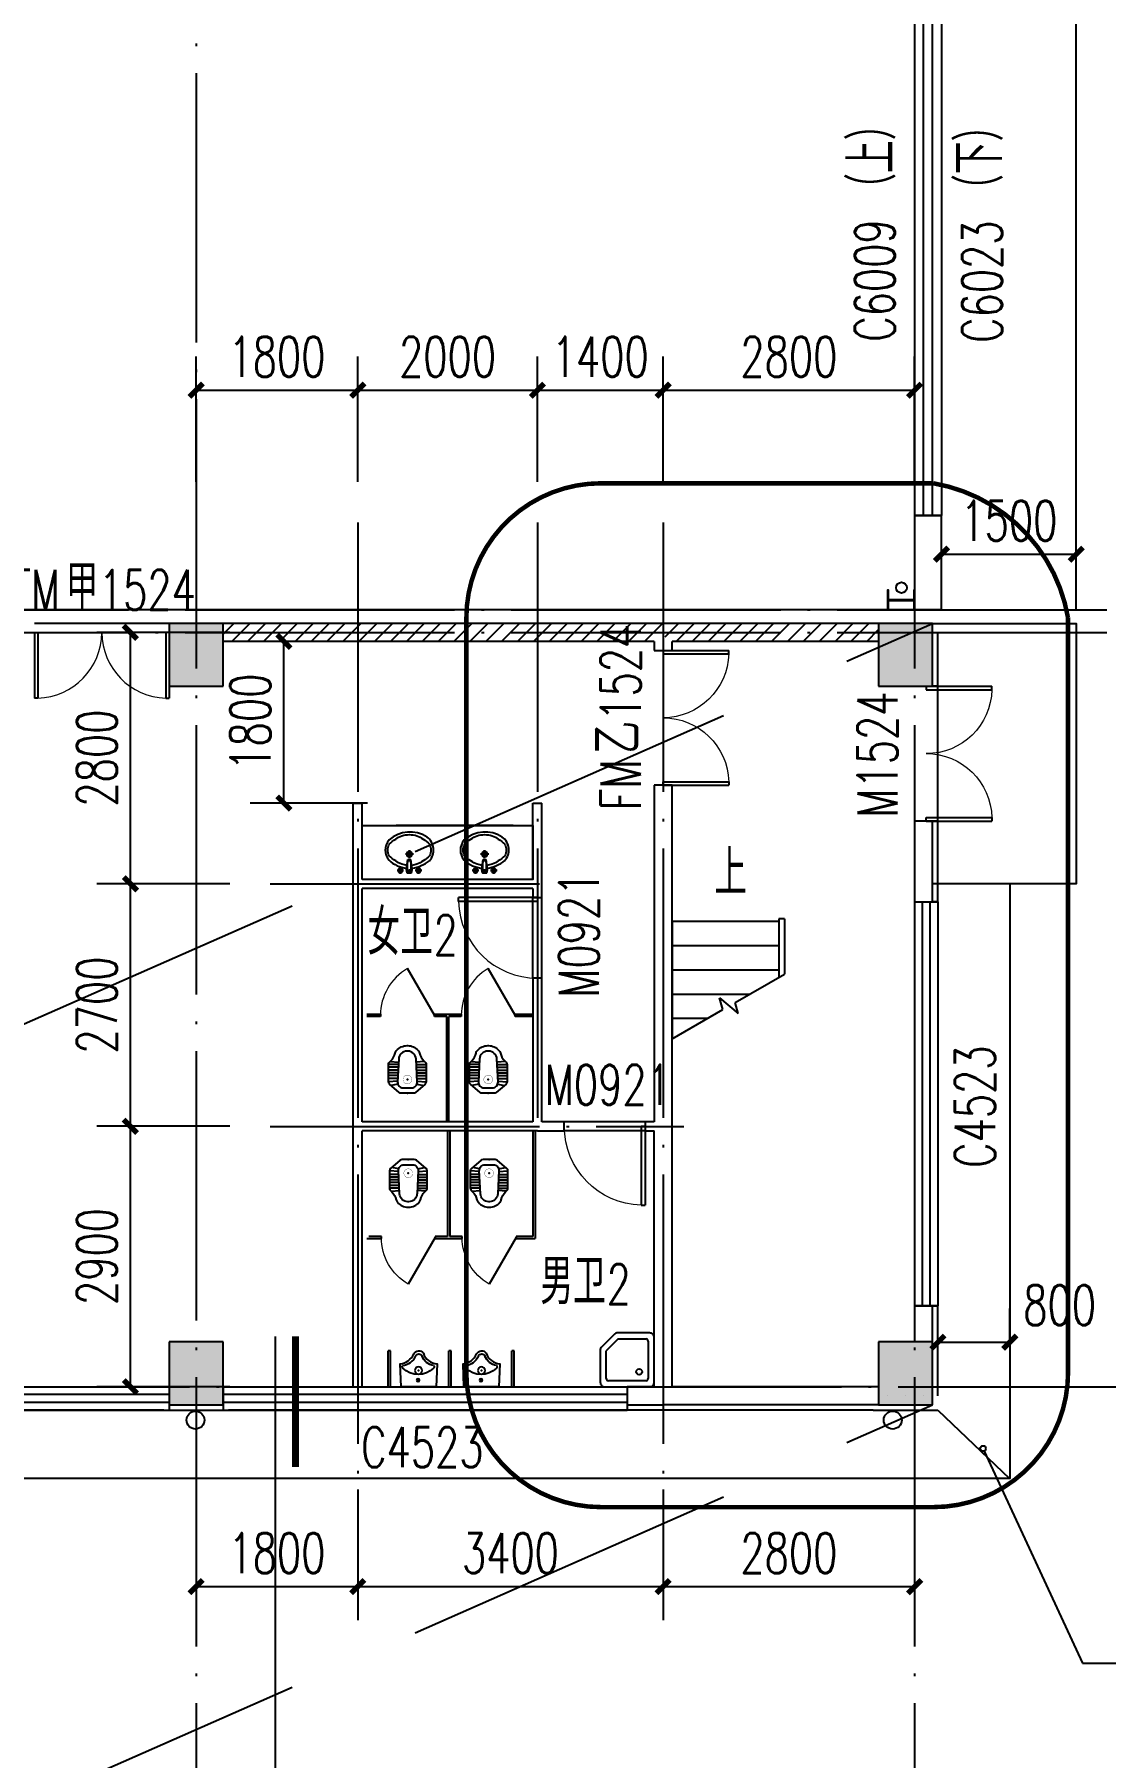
# Model space of a CAD drawing. Extents: x 409931 to 937299, y -508824 to 132289.
# Drawn here: x 531812 to 543738, y -167405 to -148220 of the extents above; entities that cross this region are included whole.
import ezdxf

# ---------------------------------------------------------------- set-up
doc = ezdxf.new("R2010")
doc.units = 0
doc.header["$LTSCALE"] = 1500
doc.header["$MEASUREMENT"] = 0
doc.linetypes.add('DASH', pattern=[0.35, 0.25, -0.1])
doc.linetypes.add('DOTE', pattern=[2.42, 2, -0.2, 0.02, -0.2])
doc.layers.get('Defpoints').update_dxf_attribs({"color": 252})
for name, color, linetype in [('07m', 36, 'Continuous'), ('A-Fur1(建筑厨卫洁具)', 136, 'Continuous'), ('A-Other(建筑其它)', 33, 'Continuous'), ('A-Stair(建筑楼梯、踏步、电梯)', 25, 'Continuous'), ('A-Wall(建筑墙)', 7, 'Continuous'), ('COLUMN', 2, 'Continuous'), ('DIM_IDEN', 3, 'Continuous'), ('DIM_SYMB', 3, 'Continuous'), ('DOOR_FIRE', 4, 'Continuous'), ('DOOR_FIRE_TEXT', 7, 'Continuous'), ('DOTE', 1, 'Continuous'), ('PUB_DIM', 3, 'Continuous'), ('PUB_HATCH', 8, 'Continuous'), ('PUB_STRM', 4, 'Continuous'), ('PUB_TEXT', 7, 'Continuous'), ('STAIR', 2, 'Continuous'), ('SURFACE', 6, 'Continuous'), ('WALL', 7, 'Continuous'), ('WINDOW', 4, 'Continuous'), ('WINDOW_TEXT', 7, 'Continuous'), ('洁具', 253, 'Continuous')]:
    doc.layers.add(name, color=color, linetype=linetype)
doc.styles.add('_TCH_DIM', font='SIMPLEX', dxfattribs={"bigfont": 'GBCBIG'})
doc.styles.add('_TCH_DIM_T3', font='SIMPLEX', dxfattribs={"width": 0.705882, "bigfont": 'GBCBIG'})
doc.styles.add('_TCH_WINDOW', font='SIMPLEX', dxfattribs={"bigfont": 'GBCBIG'})
doc.dimstyles.new('_TCH_ARCH&&150', dxfattribs={"dimtxt": 446.25, "dimasz": 150, "dimexe": 375, "dimexo": 450, "dimgap": 150, "dimtad": 1, "dimdec": 0, "dimzin": 0, "dimdsep": 46, "dimtxsty": '_TCH_DIM_T3', "dimblk": 'ARCHTICK', "dimcen": 0.09, "dimclrt": 7, "dimazin": 2, "dimtfac": 1, "dimtdec": 0, "dimtix": 1, "dimtmove": 2, "dimatfit": 3, "dimfxl": 0, "dimtolj": 1, "dimtzin": 0, "dimarcsym": 0})
pattern_1 = [(45, (0, 89.76), (-88.388383, 88.388383), [])]

# ---------------------------------------------------------------- blocks, each defined once
blk = doc.blocks.new('$plan$00003671')
at = {"layer": 'A-Fur1(建筑厨卫洁具)'}
for p, q in [((-101, 10), (-101, -63)), ((-25, 0), (-32, -39)), ((-25, 0), (25, 0)), ((-25, 0), (-17, -148)), ((25, 0), (17, -148)), ((25, 0), (32, -39)), ((101, 10), (101, -63)), ((-64, -27), (-138, -27)), ((-32, -39), (-17, -148)), ((-24, -20), (24, -20)), ((-17, -138), (17, -138)), ((-17, -148), (17, -148)), ((0, -164), (0, -254)), ((32, -39), (17, -148)), ((138, -27), (64, -27)), ((45, -209), (-45, -209))]:
    blk.add_line(p, q, dxfattribs=at)
blk.add_lwpolyline([(25, 0), (32, -39), (30, -54, -0.144626), (222, -135, -0.454002), (196, -399, -0.337627), (-227, -368, -0.376635), (-227, -140, -0.17218), (-30, -54), (-32, -39), (-25, 0)], format="xyb", close=True, dxfattribs=at)
for centre, radius in [((-101, -27), 25.2), ((-101, -27), 15.1), ((0, -209), 30.2), ((0, -209), 20.2), ((101, -27), 25.2), ((101, -27), 15.1)]:
    blk.add_circle(centre, radius, dxfattribs=at)
for centre, radius, start, end in [((-102, -254), 138, 152.5904, 207.4096), ((-19, -374), 275, 118.8696, 138.2267), ((-16, -304), 218, 108.3074, 128.6169), ((0, -351), 268, 95.4714, 108.3074), ((-1, -27), 7.25, 80.5252, 279.4748), ((1, -27), 7.25, 260.5252, 99.4748), ((0, -351), 268, 71.6926, 84.5286), ((16, -304), 218, 51.3831, 71.6926), ((19, -374), 275, 41.7733, 61.1304), ((102, -254), 138, 332.5904, 27.4096), ((-19, -135), 275, 221.7733, 241.1304), ((-16, -205), 218, 231.3831, 251.6926), ((16, -205), 218, 288.3074, 308.6169), ((19, -135), 275, 298.8696, 318.2267), ((0, -158), 268, 251.6926, 288.3074)]:
    blk.add_arc(centre, radius, start, end, dxfattribs=at)
blk = doc.blocks.new('$TCHSYS$APDOOR2D')
blk.add_line((0.5, 0), (0, 0.866))
at = {"lineweight": 13}
blk.add_arc((0.5, 0), 1, 120, 180, dxfattribs=at)
blk = doc.blocks.new('$lvtry$00000203')
at = {"color": 0}
for p, q in [((-109, -134), (-210, -128)), ((-107, -166), (-210, -166)), ((-106, -103), (-182, -88)), ((-109, -124), (-97, -382)), ((48, -60), (-48, -60)), ((97, -382), (109, -124)), ((106, -103), (182, -88)), ((107, -166), (210, -166)), ((109, -134), (210, -128)), ((-106, -197), (-210, -197)), ((-104, -227), (-210, -227)), ((-103, -258), (-210, -258)), ((-101, -289), (-210, -289)), ((-100, -320), (-210, -320)), ((-191, -354), (-99, -345)), ((191, -354), (99, -345)), ((100, -320), (210, -320)), ((101, -289), (210, -289)), ((103, -258), (210, -258)), ((104, -227), (210, -227)), ((106, -197), (210, -197)), ((-4, -470), (4, -470))]:
    blk.add_line(p, q, dxfattribs=at)
blk.add_lwpolyline([(184, -360, 0.139709), (135, -448, -0.12003), (120, -477, -0.218108), (4, -530), (-4, -530, -0.218108), (-120, -477, -0.12003), (-135, -448, 0.139709), (-184, -360, 0.046574), (-191, -354, -0.248797), (-210, -318), (-210, -128, -0.218491), (-198, -101), (-90, -9, -0.179479), (-67, 0), (67, 0, -0.179479), (90, -9), (198, -101, -0.218491), (210, -128), (210, -318, -0.248797), (191, -354, 0.046574)], format="xyb", close=True, dxfattribs=at)
at = {"color": 0, "const_width": 3}
blk.add_lwpolyline([(49, -153, 1), (-49, -153, 1)], format="xyb", close=True, dxfattribs=at)
at = {"color": 0}
for centre, radius, start, end in [((-48, -121), 61, 90, 182.693), ((48, -121), 61, 357.307, 90), ((-4, -377), 92.8, 182.693, 270), ((4, -377), 92.8, 270, 357.307)]:
    blk.add_arc(centre, radius, start, end, dxfattribs=at)
for p in [(0, 0), (0, -153)]:
    blk.add_point(p, dxfattribs=at)
blk = doc.blocks.new('$lvtry$00000225')
at = {"color": 0}
blk.add_line((-181, -234), (-181, -234), dxfattribs=at)
blk.add_lwpolyline([(53, -374, -0.307493), (205, -257), (195, 0), (-195, 0), (-205, -256, -0.265776), (-54, -366, 0.591279)], format="xyb", close=True, dxfattribs=at)
for centre, radius in [((-1, -182), 40.3), ((-6, -75), 15.8)]:
    blk.add_circle(centre, radius, dxfattribs=at)
for centre, radius, start, end in [((-5, -382), 245, 45.4143, 134.5857), ((-161, -223), 22.7, 134.5857, 206.4573), ((-200, -412), 179, 22.2984, 83.8043), ((1, -326), 39.6, 206.4354, 337.7034), ((199, -407), 174, 100.5676, 157.7034), ((153, -222), 20.3, 314.5857, 45.4143)]:
    blk.add_arc(centre, radius, start, end, dxfattribs=at)
for p in [(-6, -75), (-1, -182)]:
    blk.add_point(p, dxfattribs=at)
blk = doc.blocks.new('A$C2EA612DB')
blk.add_lwpolyline([(0, 15), (0, 235), (-10, 235), (-10, 129), (-290, 129), (-290, 235), (-300, 235), (-300, 15), (-290, 15), (-290, 121), (-10, 121), (-10, 15)], close=True)
blk = doc.blocks.new('雨水管')
at = {"layer": 'PUB_STRM'}
for centre, radius in [((-346, 9098), 60), ((-8207, -170), 100), ((-443, -170), 100)]:
    blk.add_circle(centre, radius, dxfattribs=at)
blk = doc.blocks.new('_ArchTick')
at = {"color": 0, "linetype": 'ByBlock', "const_width": 0.4}
blk.add_lwpolyline([(-0.5, -0.5), (0.5, 0.5)], dxfattribs=at)
blk = doc.blocks.new('*D61')
at = {"layer": 'Defpoints', "color": 0}
for p in [(543412, -154007), (541912, -154627), (543412, -154627)]:
    blk.add_point(p, dxfattribs=at)
at = {"layer": 'PUB_DIM', "color": 0, "lineweight": -2}
for p, q in [((541912, -154177), (541912, -153632)), ((543412, -154177), (543412, -153632)), ((541912, -154007), (543412, -154007))]:
    blk.add_line(p, q, dxfattribs=at)
at = {"layer": 'PUB_DIM', "color": 0, "lineweight": -2, "xscale": 150, "yscale": 150, "zscale": 150, "rotation": 180}
blk.add_blockref('_ArchTick', (541912, -154007), dxfattribs=at)
at = {"layer": 'PUB_DIM', "color": 0, "lineweight": -2, "xscale": 150, "yscale": 150, "zscale": 150}
blk.add_blockref('_ArchTick', (543412, -154007), dxfattribs=at)
at = {"layer": 'PUB_DIM', "color": 7, "insert": (542662, -153634), "char_height": 446.2, "attachment_point": 5, "style": '_TCH_DIM_T3'}
blk.add_mtext('\\A1;1500', dxfattribs=at)
blk = doc.blocks.new('*D242')
at = {"layer": 'Defpoints', "color": 0}
for p in [(534589, -154977), (535972, -154977), (535972, -156777)]:
    blk.add_point(p, dxfattribs=at)
at = {"layer": 'PUB_DIM', "color": 0, "lineweight": -2}
for p, q in [((535522, -154977), (534214, -154977)), ((534589, -156777), (534589, -154977)), ((535522, -156777), (534214, -156777))]:
    blk.add_line(p, q, dxfattribs=at)
at = {"layer": 'PUB_DIM', "color": 0, "lineweight": -2, "xscale": 150, "yscale": 150, "zscale": 150}
for p, rotation in [((534589, -154977), 90), ((534589, -156777), 270)]:
    blk.add_blockref('_ArchTick', p, dxfattribs=dict(at, rotation=rotation))
at = {"layer": 'PUB_DIM', "color": 7, "insert": (534216, -155877), "char_height": 446.2, "attachment_point": 5, "rotation": 90, "style": '_TCH_DIM_T3'}
blk.add_mtext('\\A1;1800', dxfattribs=at)
blk = doc.blocks.new('*D475')
at = {"layer": 'Defpoints', "color": 0}
for p in [(542672, -162781), (541872, -163277), (542672, -163277)]:
    blk.add_point(p, dxfattribs=at)
at = {"layer": 'PUB_DIM', "color": 0, "lineweight": -2}
for p, q in [((541872, -162827), (541872, -162406)), ((542672, -162827), (542672, -162406)), ((541872, -162781), (542672, -162781))]:
    blk.add_line(p, q, dxfattribs=at)
at = {"layer": 'PUB_DIM', "color": 0, "lineweight": -2, "xscale": 150, "yscale": 150, "zscale": 150, "rotation": 180}
blk.add_blockref('_ArchTick', (541872, -162781), dxfattribs=at)
at = {"layer": 'PUB_DIM', "color": 0, "lineweight": -2, "xscale": 150, "yscale": 150, "zscale": 150}
blk.add_blockref('_ArchTick', (542672, -162781), dxfattribs=at)
at = {"layer": 'PUB_DIM', "color": 7, "insert": (543227, -162368), "char_height": 446.2, "attachment_point": 5, "style": '_TCH_DIM_T3'}
blk.add_mtext('\\A1;800', dxfattribs=at)
blk = doc.blocks.new('*D786')
at = {"layer": 'Defpoints', "color": 0}
for p in [(535412, -152181), (533612, -153652), (535412, -153652)]:
    blk.add_point(p, dxfattribs=at)
at = {"layer": 'PUB_DIM', "color": 0, "lineweight": -2}
for p, q in [((533612, -153202), (533612, -151806)), ((535412, -153202), (535412, -151806)), ((533612, -152181), (535412, -152181))]:
    blk.add_line(p, q, dxfattribs=at)
at = {"layer": 'PUB_DIM', "color": 0, "lineweight": -2, "xscale": 150, "yscale": 150, "zscale": 150, "rotation": 180}
blk.add_blockref('_ArchTick', (533612, -152181), dxfattribs=at)
at = {"layer": 'PUB_DIM', "color": 0, "lineweight": -2, "xscale": 150, "yscale": 150, "zscale": 150}
blk.add_blockref('_ArchTick', (535412, -152181), dxfattribs=at)
at = {"layer": 'PUB_DIM', "color": 7, "insert": (534512, -151808), "char_height": 446.2, "attachment_point": 5, "style": '_TCH_DIM_T3'}
blk.add_mtext('\\A1;1800', dxfattribs=at)
blk = doc.blocks.new('*D787')
at = {"layer": 'Defpoints', "color": 0}
for p in [(537412, -152181), (535412, -153652), (537412, -153652)]:
    blk.add_point(p, dxfattribs=at)
at = {"layer": 'PUB_DIM', "color": 0, "lineweight": -2}
for p, q in [((535412, -153202), (535412, -151806)), ((537412, -153202), (537412, -151806)), ((535412, -152181), (537412, -152181))]:
    blk.add_line(p, q, dxfattribs=at)
at = {"layer": 'PUB_DIM', "color": 0, "lineweight": -2, "xscale": 150, "yscale": 150, "zscale": 150, "rotation": 180}
blk.add_blockref('_ArchTick', (535412, -152181), dxfattribs=at)
at = {"layer": 'PUB_DIM', "color": 0, "lineweight": -2, "xscale": 150, "yscale": 150, "zscale": 150}
blk.add_blockref('_ArchTick', (537412, -152181), dxfattribs=at)
at = {"layer": 'PUB_DIM', "color": 7, "insert": (536412, -151808), "char_height": 446.2, "attachment_point": 5, "style": '_TCH_DIM_T3'}
blk.add_mtext('\\A1;2000', dxfattribs=at)
blk = doc.blocks.new('*D788')
at = {"layer": 'Defpoints', "color": 0}
for p in [(538812, -152181), (537412, -153652), (538812, -153652)]:
    blk.add_point(p, dxfattribs=at)
at = {"layer": 'PUB_DIM', "color": 0, "lineweight": -2}
for p, q in [((537412, -153202), (537412, -151806)), ((538812, -153202), (538812, -151806)), ((537412, -152181), (538812, -152181))]:
    blk.add_line(p, q, dxfattribs=at)
at = {"layer": 'PUB_DIM', "color": 0, "lineweight": -2, "xscale": 150, "yscale": 150, "zscale": 150, "rotation": 180}
blk.add_blockref('_ArchTick', (537412, -152181), dxfattribs=at)
at = {"layer": 'PUB_DIM', "color": 0, "lineweight": -2, "xscale": 150, "yscale": 150, "zscale": 150}
blk.add_blockref('_ArchTick', (538812, -152181), dxfattribs=at)
at = {"layer": 'PUB_DIM', "color": 7, "insert": (538112, -151808), "char_height": 446.2, "attachment_point": 5, "style": '_TCH_DIM_T3'}
blk.add_mtext('\\A1;1400', dxfattribs=at)
blk = doc.blocks.new('*D789')
at = {"layer": 'Defpoints', "color": 0}
for p in [(541612, -152181), (538812, -153652), (541612, -153652)]:
    blk.add_point(p, dxfattribs=at)
at = {"layer": 'PUB_DIM', "color": 0, "lineweight": -2}
for p, q in [((538812, -153202), (538812, -151806)), ((541612, -153202), (541612, -151806)), ((538812, -152181), (541612, -152181))]:
    blk.add_line(p, q, dxfattribs=at)
at = {"layer": 'PUB_DIM', "color": 0, "lineweight": -2, "xscale": 150, "yscale": 150, "zscale": 150, "rotation": 180}
blk.add_blockref('_ArchTick', (538812, -152181), dxfattribs=at)
at = {"layer": 'PUB_DIM', "color": 0, "lineweight": -2, "xscale": 150, "yscale": 150, "zscale": 150}
blk.add_blockref('_ArchTick', (541612, -152181), dxfattribs=at)
at = {"layer": 'PUB_DIM', "color": 7, "insert": (540212, -151808), "char_height": 446.2, "attachment_point": 5, "style": '_TCH_DIM_T3'}
blk.add_mtext('\\A1;2800', dxfattribs=at)
blk = doc.blocks.new('*D790')
at = {"layer": 'Defpoints', "color": 0}
for p in [(532880, -154877), (534437, -154877), (534437, -157677)]:
    blk.add_point(p, dxfattribs=at)
at = {"layer": 'PUB_DIM', "color": 0, "lineweight": -2}
for p, q in [((533987, -154877), (532505, -154877)), ((532880, -157677), (532880, -154877)), ((533987, -157677), (532505, -157677))]:
    blk.add_line(p, q, dxfattribs=at)
at = {"layer": 'PUB_DIM', "color": 0, "lineweight": -2, "xscale": 150, "yscale": 150, "zscale": 150}
for p, rotation in [((532880, -154877), 90), ((532880, -157677), 270)]:
    blk.add_blockref('_ArchTick', p, dxfattribs=dict(at, rotation=rotation))
at = {"layer": 'PUB_DIM', "color": 7, "insert": (532507, -156277), "char_height": 446.2, "attachment_point": 5, "rotation": 90, "style": '_TCH_DIM_T3'}
blk.add_mtext('\\A1;2800', dxfattribs=at)
blk = doc.blocks.new('*D791')
at = {"layer": 'Defpoints', "color": 0}
for p in [(532880, -157677), (534437, -157677), (534437, -160377)]:
    blk.add_point(p, dxfattribs=at)
at = {"layer": 'PUB_DIM', "color": 0, "lineweight": -2}
for p, q in [((533987, -157677), (532505, -157677)), ((532880, -160377), (532880, -157677)), ((533987, -160377), (532505, -160377))]:
    blk.add_line(p, q, dxfattribs=at)
at = {"layer": 'PUB_DIM', "color": 0, "lineweight": -2, "xscale": 150, "yscale": 150, "zscale": 150}
for p, rotation in [((532880, -157677), 90), ((532880, -160377), 270)]:
    blk.add_blockref('_ArchTick', p, dxfattribs=dict(at, rotation=rotation))
at = {"layer": 'PUB_DIM', "color": 7, "insert": (532507, -159027), "char_height": 446.2, "attachment_point": 5, "rotation": 90, "style": '_TCH_DIM_T3'}
blk.add_mtext('\\A1;2700', dxfattribs=at)
blk = doc.blocks.new('*D792')
at = {"layer": 'Defpoints', "color": 0}
for p in [(532880, -160377), (534437, -160377), (534437, -163277)]:
    blk.add_point(p, dxfattribs=at)
at = {"layer": 'PUB_DIM', "color": 0, "lineweight": -2}
for p, q in [((533987, -160377), (532505, -160377)), ((532880, -163277), (532880, -160377)), ((533987, -163277), (532505, -163277))]:
    blk.add_line(p, q, dxfattribs=at)
at = {"layer": 'PUB_DIM', "color": 0, "lineweight": -2, "xscale": 150, "yscale": 150, "zscale": 150}
for p, rotation in [((532880, -160377), 90), ((532880, -163277), 270)]:
    blk.add_blockref('_ArchTick', p, dxfattribs=dict(at, rotation=rotation))
at = {"layer": 'PUB_DIM', "color": 7, "insert": (532507, -161827), "char_height": 446.2, "attachment_point": 5, "rotation": 90, "style": '_TCH_DIM_T3'}
blk.add_mtext('\\A1;2900', dxfattribs=at)
blk = doc.blocks.new('*D793')
at = {"layer": 'Defpoints', "color": 0}
for p in [(538812, -163969), (541612, -163969), (541612, -165502)]:
    blk.add_point(p, dxfattribs=at)
at = {"layer": 'PUB_DIM', "color": 0, "lineweight": -2}
for p, q in [((538812, -164419), (538812, -165877)), ((541612, -164419), (541612, -165877)), ((538812, -165502), (541612, -165502))]:
    blk.add_line(p, q, dxfattribs=at)
at = {"layer": 'PUB_DIM', "color": 0, "lineweight": -2, "xscale": 150, "yscale": 150, "zscale": 150, "rotation": 180}
blk.add_blockref('_ArchTick', (538812, -165502), dxfattribs=at)
at = {"layer": 'PUB_DIM', "color": 0, "lineweight": -2, "xscale": 150, "yscale": 150, "zscale": 150}
blk.add_blockref('_ArchTick', (541612, -165502), dxfattribs=at)
at = {"layer": 'PUB_DIM', "color": 7, "insert": (540212, -165129), "char_height": 446.2, "attachment_point": 5, "style": '_TCH_DIM_T3'}
blk.add_mtext('\\A1;2800', dxfattribs=at)
blk = doc.blocks.new('*D794')
at = {"layer": 'Defpoints', "color": 0}
for p in [(535412, -163969), (538812, -163969), (538812, -165502)]:
    blk.add_point(p, dxfattribs=at)
at = {"layer": 'PUB_DIM', "color": 0, "lineweight": -2}
for p, q in [((535412, -164419), (535412, -165877)), ((538812, -164419), (538812, -165877)), ((535412, -165502), (538812, -165502))]:
    blk.add_line(p, q, dxfattribs=at)
at = {"layer": 'PUB_DIM', "color": 0, "lineweight": -2, "xscale": 150, "yscale": 150, "zscale": 150, "rotation": 180}
blk.add_blockref('_ArchTick', (535412, -165502), dxfattribs=at)
at = {"layer": 'PUB_DIM', "color": 0, "lineweight": -2, "xscale": 150, "yscale": 150, "zscale": 150}
blk.add_blockref('_ArchTick', (538812, -165502), dxfattribs=at)
at = {"layer": 'PUB_DIM', "color": 7, "insert": (537112, -165129), "char_height": 446.2, "attachment_point": 5, "style": '_TCH_DIM_T3'}
blk.add_mtext('\\A1;3400', dxfattribs=at)
blk = doc.blocks.new('*D795')
at = {"layer": 'Defpoints', "color": 0}
for p in [(533612, -163969), (535412, -163969), (535412, -165502)]:
    blk.add_point(p, dxfattribs=at)
at = {"layer": 'PUB_DIM', "color": 0, "lineweight": -2}
for p, q in [((533612, -164419), (533612, -165877)), ((535412, -164419), (535412, -165877)), ((533612, -165502), (535412, -165502))]:
    blk.add_line(p, q, dxfattribs=at)
at = {"layer": 'PUB_DIM', "color": 0, "lineweight": -2, "xscale": 150, "yscale": 150, "zscale": 150, "rotation": 180}
blk.add_blockref('_ArchTick', (533612, -165502), dxfattribs=at)
at = {"layer": 'PUB_DIM', "color": 0, "lineweight": -2, "xscale": 150, "yscale": 150, "zscale": 150}
blk.add_blockref('_ArchTick', (535412, -165502), dxfattribs=at)
at = {"layer": 'PUB_DIM', "color": 7, "insert": (534512, -165129), "char_height": 446.2, "attachment_point": 5, "style": '_TCH_DIM_T3'}
blk.add_mtext('\\A1;1800', dxfattribs=at)
blk = doc.blocks.new('$DorLib2D$00000001')
for p, q in [((0.45, 0.975), (0.5, 0.975)), ((0.45, 0), (0.45, 0.975)), ((0.5, 0), (0.5, 0.975)), ((0.5, 0), (0.45, 0))]:
    blk.add_line(p, q)
at = {"lineweight": 13}
blk.add_arc((0.475, 0), 0.975, 91.4693, 180, dxfattribs=at)
blk = doc.blocks.new('$DorLib2D$00000002')
for p, q in [((-0.5, 0), (-0.5, 0.4875)), ((-0.475, 0.4875), (-0.5, 0.4875)), ((-0.475, 0), (-0.475, 0.4875)), ((0.475, 0), (0.475, 0.4875)), ((0.475, 0.4875), (0.5, 0.4875)), ((0.5, 0), (0.5, 0.4875)), ((-0.5, 0), (-0.475, 0)), ((0.5, 0), (0.475, 0))]:
    blk.add_line(p, q)
at = {"lineweight": 13}
for centre, start, end in [((-0.4875, 0), 0, 88.53072), ((0.4875, 0), 91.46928, 180)]:
    blk.add_arc(centre, 0.4875, start, end, dxfattribs=at)
blk = doc.blocks.new('$plan$00003723')
at = {"layer": '洁具'}
for p, q in [((67, -508), (67, -92)), ((92, -67), (508, -67)), ((533, -92), (533, -400)), ((400, -533), (92, -533)), ((400, -533), (533, -400))]:
    blk.add_line(p, q, dxfattribs=at)
blk.add_lwpolyline([(590, -437, 0.198681), (600, -414), (600, -50, 0.414214), (550, 0), (50, 0, 0.414214), (0, -50), (0, -550, 0.414214), (50, -600), (414, -600, 0.198681), (437, -590)], format="xyb", close=True, dxfattribs=at)
blk.add_circle((167, -167), 33.3, dxfattribs=at)
for centre, start, end in [((92, -92), 90, 180), ((508, -92), 0, 90), ((92, -508), 180, 270)]:
    blk.add_arc(centre, 25, start, end, dxfattribs=at)
blk = doc.blocks.new('$TCHSYS$WIN2D')
for p, q in [((-0.5, 0.5), (0.5, 0.5)), ((-0.5, 0.5), (-0.5, -0.5)), ((0.5, 0.5), (0.5, -0.5)), ((0.5, 0.1667), (-0.5, 0.1667)), ((0.5, -0.1667), (-0.5, -0.1667)), ((-0.5, -0.5), (0.5, -0.5))]:
    blk.add_line(p, q)

msp = doc.modelspace()

# ---------------------------------------------------------------- hatches: boundary and pattern name
at = {"layer": 'PUB_HATCH'}
for points in [[(533312, -155477.5), (533912, -155477.5), (533912, -154777.5), (533312, -154777.5)], [(541212, -155477.5), (541812, -155477.5), (541812, -154777.5), (541212, -154777.5)], [(533312, -163477.5), (533912, -163477.5), (533912, -162777.5), (533312, -162777.5)], [(541212, -163477.5), (541812, -163477.5), (541812, -162777.5), (541212, -162777.5)]]:
    msp.add_hatch(color=256, dxfattribs=at).paths.add_polyline_path(points)
h = msp.add_hatch(dxfattribs=at)
h.set_pattern_fill('普通砖', color=256, scale=50, style=0)
h.set_pattern_definition(pattern_1)
h.paths.add_polyline_path([(533912, -154777.5), (533912, -154977.5), (538712, -154977.5), (538812, -154910.8), (538812, -154777.5)])
h = msp.add_hatch(dxfattribs=at)
h.set_pattern_fill('普通砖', color=256, scale=50, style=0)
h.set_pattern_definition(pattern_1)
h.paths.add_polyline_path([(541212, -154977.5), (541212, -154777.5), (538812, -154777.5), (538812, -154910.8), (538912, -154977.5)])

# ---------------------------------------------------------------- linework, layer by layer
at = {"layer": 'A-Fur1(建筑厨卫洁具)'}
for p, q in [((537140.9, -157027.5), (535840.9, -157027.5)), ((535512, -159127.5), (535664.5, -159127.5)), ((535664.5, -159152.5), (535512, -159152.5)), ((535664.5, -159127.5), (535664.5, -159152.5)), ((536264.5, -159152.5), (536264.5, -159127.5)), ((536264.5, -159127.5), (536414.5, -159127.5)), ((536402, -159152.5), (536264.5, -159152.5)), ((536402, -160327.5), (536402, -159152.5)), ((536414.5, -159127.5), (536564.5, -159127.5)), ((536427, -160327.5), (536427, -159152.5)), ((536564.5, -159152.5), (536427, -159152.5)), ((536564.5, -159127.5), (536564.5, -159152.5)), ((537164.5, -159152.5), (537164.5, -159127.5)), ((537164.5, -159127.5), (537362, -159127.5)), ((537362, -159152.5), (537164.5, -159152.5)), ((536412, -160427.5), (536412, -161602.5)), ((536437, -160427.5), (536437, -161602.5)), ((537362, -160427.5), (537362, -161602.5)), ((537387, -160427.5), (537387, -161627.5)), ((535512, -161627.5), (535674.5, -161627.5)), ((535674.5, -161602.5), (535537, -161602.5)), ((535674.5, -161627.5), (535674.5, -161602.5)), ((536412, -161602.5), (536274.5, -161602.5)), ((536274.5, -161602.5), (536274.5, -161627.5)), ((536274.5, -161627.5), (536424.5, -161627.5)), ((536424.5, -161627.5), (536574.5, -161627.5)), ((536574.5, -161602.5), (536437, -161602.5)), ((536574.5, -161627.5), (536574.5, -161602.5)), ((537362, -161602.5), (537174.5, -161602.5)), ((537174.5, -161602.5), (537174.5, -161627.5)), ((537174.5, -161627.5), (537387, -161627.5)), ((535752, -163277.5), (535752, -162877.5)), ((535777, -162877.5), (535752, -162877.5)), ((535777, -163277.5), (535777, -162877.5)), ((536427, -163277.5), (536427, -162877.5)), ((536452, -162877.5), (536427, -162877.5)), ((536452, -163277.5), (536452, -162877.5)), ((537127, -163277.5), (537127, -162877.5)), ((537152, -162877.5), (537127, -162877.5)), ((537152, -163277.5), (537152, -162877.5))]:
    msp.add_line(p, q, dxfattribs=at)
msp.add_lwpolyline([(535462, -157627.5), (535462, -157027.5), (537362, -157027.5), (537362, -157627.5)], close=True, dxfattribs=at)
at = {"layer": 'A-Other(建筑其它)', "linetype": 'DASH', "ltscale": 3, "const_width": 50}
msp.add_lwpolyline([(541821, -153216.9), (538121, -153216.9, 0.4142136), (536621, -154716.9), (536621, -163116.9, 0.4142136), (538121, -164616.9), (541821, -164616.9, 0.4142136), (543321, -163116.9), (543321, -154716.9, 0.317981)], format="xyb", close=True, dxfattribs=at)
at = {"layer": 'A-Stair(建筑楼梯、踏步、电梯)'}
msp.add_line((541872, -163537.5), (542670, -164297.5), dxfattribs=at)
msp.add_lwpolyline([(542672, -157677.5), (542672, -164297.5), (528612, -164297.5)], dxfattribs=at)
at = {"layer": 'A-Wall(建筑墙)'}
msp.add_line((541912, -154627.5), (509312, -154627.5), dxfattribs=at)
at = {"layer": 'COLUMN'}
for p, q in [((533912, -154777.5), (533312, -154777.5)), ((533312, -154777.5), (533312, -155477.5)), ((533912, -155477.5), (533912, -154777.5)), ((541812, -154777.5), (541212, -154777.5)), ((541212, -154777.5), (541212, -155477.5)), ((541812, -155477.5), (541812, -154777.5)), ((533312, -155477.5), (533912, -155477.5)), ((541212, -155477.5), (541812, -155477.5)), ((533912, -162777.5), (533312, -162777.5)), ((533312, -162777.5), (533312, -163477.5)), ((533912, -163477.5), (533912, -162777.5)), ((541812, -162777.5), (541212, -162777.5)), ((541212, -162777.5), (541212, -163477.5)), ((541812, -163477.5), (541812, -162777.5)), ((533312, -163477.5), (533912, -163477.5)), ((541212, -163477.5), (541812, -163477.5))]:
    msp.add_line(p, q, dxfattribs=at)
at = {"layer": 'DIM_IDEN'}
for p, q in [((534494, -162716.1), (534494, -175650.5)), ((542387.1, -163992.2), (543481.9, -166353.8)), ((543481.9, -166353.8), (545401.7, -166353.8))]:
    msp.add_line(p, q, dxfattribs=at)
at = {"layer": 'DIM_IDEN', "const_width": 75}
msp.add_lwpolyline([(534719, -162716.1), (534719, -164169.2)], dxfattribs=at)
at = {"layer": 'DIM_IDEN'}
msp.add_circle((542374, -163963.9), 31.2, dxfattribs=at)
at = {"layer": 'DIM_SYMB'}
msp.add_lwpolyline([(539537, -157962.5, 0, 0, 0), (539537, -158457.5, 120, 0, 0), (539537, -158907.5, 0, 0, 0)], format="xyseb", dxfattribs=at)
at = {"layer": 'DOOR_FIRE'}
msp.add_line((533312, -154777.5), (531812, -154777.5), dxfattribs=at)
at = {"layer": 'DOTE', "color": 1, "linetype": 'DOTE'}
for p, q in [((533612, -39750.6), (533612, -168525)), ((541612, -39750.6), (541612, -168525)), ((535412, -153651.9), (535412, -164751.7)), ((537412, -153651.9), (537412, -160553.8)), ((538812, -153651.9), (538812, -164751.7)), ((482670.9, -154627.5), (545935.2, -154627.5)), ((482670.9, -154877.5), (545935.2, -154877.5)), ((534436.7, -157677.5), (537672.2, -157677.5)), ((534436.7, -160377.5), (539041.5, -160377.5)), ((483349.9, -163277.5), (545976.3, -163277.5))]:
    msp.add_line(p, q, dxfattribs=at)
at = {"layer": 'PUB_HATCH', "linetype": 'DASH', "ltscale": 10}
for p, q in [((502422.2, -172133.2), (541812, -154777.5)), ((502422.2, -180833.2), (541812, -163477.5))]:
    msp.add_line(p, q, dxfattribs=at)
at = {"layer": 'STAIR'}
for p, q in [((540102, -158067.5), (540102, -158716.3)), ((540162, -158067.5), (540102, -158067.5)), ((540162, -158067.5), (540162, -158681.6)), ((538912, -158097.5), (538912, -159403.3)), ((540102, -158097.5), (538912, -158097.5)), ((540162, -158097.5), (540162, -158681.6)), ((540102, -158367.5), (538912, -158367.5)), ((540102, -158637.5), (538912, -158637.5)), ((539614.8, -158997.6), (540162, -158681.6)), ((539770.8, -158907.5), (538912, -158907.5)), ((539476.5, -159077.4), (539441.6, -158947)), ((539441.6, -158947), (539647.6, -159119.9)), ((539647.6, -159119.9), (539614.8, -158997.6)), ((538912, -159403.3), (539476.5, -159077.4)), ((539303.2, -159177.5), (538912, -159177.5))]:
    msp.add_line(p, q, dxfattribs=at)
for points in [[(541912, -154627.5), (543412, -154627.5), (543412, -69077.5), (541912, -69077.5)], [(541812, -154777.5), (543412, -154777.5), (543412, -157677.5), (541812, -157677.5)]]:
    msp.add_lwpolyline(points, dxfattribs=at)
at = {"layer": 'SURFACE'}
for p, q in [((541872, -155477.5), (541872, -154877.5)), ((541872, -155477.5), (541812, -155477.5)), ((541872, -156977.5), (541812, -156977.5)), ((541872, -157877.5), (541872, -156977.5)), ((541872, -157877.5), (541812, -157877.5)), ((541872, -162377.5), (541812, -162377.5)), ((541872, -163377.5), (541872, -162377.5)), ((533252, -163537.5), (527412, -163537.5)), ((533252, -163537.5), (533256, -163537.5)), ((533256, -163537.5), (533972, -163537.5)), ((538812, -163537.5), (533972, -163537.5)), ((541152, -163537.5), (538812, -163537.5)), ((541152, -163537.5), (541872, -163537.5)), ((541872, -163537.5), (541872, -163536.8))]:
    msp.add_line(p, q, dxfattribs=at)
at = {"layer": 'WALL'}
for p, q in [((541912, -153577.5), (541612, -153577.5)), ((541612, -153577.5), (541612, -154627.5)), ((541912, -154627.5), (541912, -153577.5)), ((541612, -154627.5), (541912, -154627.5)), ((538812, -154777.5), (533912, -154777.5)), ((541212, -154777.5), (538812, -154777.5)), ((541712, -154777.5), (541712, -154777.5)), ((541712, -154827.5), (541712, -154827.5)), ((538712, -154977.5), (533912, -154977.5)), ((538712, -154977.5), (538712, -155077.5)), ((538912, -155077.5), (538912, -154977.5)), ((541212, -154977.5), (538912, -154977.5)), ((541312, -154877.5), (541312, -154877.5)), ((541512, -154877.5), (541512, -154877.5)), ((541712, -154877.5), (541712, -154877.5)), ((541712, -154877.5), (541712, -154877.5)), ((538712, -155077.5), (538912, -155077.5)), ((538912, -156577.5), (538712, -156577.5)), ((538712, -156577.5), (538712, -160327.5)), ((538912, -160377.5), (538912, -156577.5)), ((535362, -157677.5), (535362, -156777.5)), ((535362, -156777.5), (535462, -156777.5)), ((535462, -157627.5), (535462, -156777.5)), ((537362, -157627.5), (537362, -156777.5)), ((537362, -156777.5), (537462, -156777.5)), ((537462, -157677.5), (537462, -156777.5)), ((541812, -156977.5), (541612, -156977.5)), ((541612, -156977.5), (541612, -157877.5)), ((541812, -157877.5), (541812, -156977.5)), ((535362, -160377.5), (535362, -157677.5)), ((537362, -157627.5), (535462, -157627.5)), ((537462, -157827.5), (537462, -157677.5)), ((537362, -157727.5), (535462, -157727.5)), ((535462, -160327.5), (535462, -157727.5)), ((537362, -157727.5), (537362, -157827.5)), ((537362, -157827.5), (537462, -157827.5)), ((541612, -157877.5), (541812, -157877.5)), ((537462, -158727.5), (537362, -158727.5)), ((537362, -158727.5), (537362, -160327.5)), ((537462, -160327.5), (537462, -158727.5)), ((535362, -163277.5), (535362, -160377.5)), ((537362, -160327.5), (535462, -160327.5)), ((537712, -160327.5), (537462, -160327.5)), ((537712, -160427.5), (537712, -160327.5)), ((538712, -160327.5), (538612, -160327.5)), ((538612, -160327.5), (538612, -160427.5)), ((538912, -163277.5), (538912, -160377.5)), ((535462, -163277.5), (535462, -160427.5)), ((537412, -160427.5), (535462, -160427.5)), ((537412, -160427.5), (537712, -160427.5)), ((538612, -160427.5), (538712, -160427.5)), ((538712, -163277.5), (538712, -160427.5)), ((541812, -162377.5), (541612, -162377.5)), ((541612, -162377.5), (541612, -162777.5)), ((541812, -162777.5), (541812, -162377.5)), ((535362, -163277.5), (535462, -163277.5)), ((538712, -163277.5), (538412, -163277.5)), ((538412, -163277.5), (538412, -163477.5)), ((541212, -163277.5), (538912, -163277.5)), ((541312, -163377.5), (541312, -163377.5)), ((541512, -163377.5), (541512, -163377.5)), ((541712, -163377.5), (541712, -163377.5)), ((538412, -163477.5), (538812, -163477.5)), ((541212, -163477.5), (538812, -163477.5))]:
    msp.add_line(p, q, dxfattribs=at)
at = {"layer": 'WINDOW'}
for p, q in [((541872, -156977.5), (541872, -155477.5)), ((537362, -158727.5), (537362, -157827.5)), ((537462, -158727.5), (537462, -157827.5)), ((538612, -160327.5), (537712, -160327.5)), ((538612, -160427.5), (537712, -160427.5))]:
    msp.add_line(p, q, dxfattribs=at)

# ---------------------------------------------------------------- block references
at = {"layer": 'A-Fur1(建筑厨卫洁具)', "yscale": -1}
for name, p in [('$plan$00003671', (535987, -157555.2)), ('$plan$00003671', (536824.5, -157555.2)), ('$lvtry$00000225', (536089.5, -163277.5)), ('$lvtry$00000225', (536789.5, -163277.5))]:
    msp.add_blockref(name, p, dxfattribs=at)
at = {"layer": 'A-Fur1(建筑厨卫洁具)', "xscale": -600, "yscale": -600, "zscale": 25, "rotation": 180}
for p in [(535964.5, -159140), (536864.5, -159140)]:
    msp.add_blockref('$TCHSYS$APDOOR2D', p, dxfattribs=at)
at = {"layer": 'A-Fur1(建筑厨卫洁具)', "rotation": 180}
for p in [(535964.5, -160008.7), (536864.5, -160008.7)]:
    msp.add_blockref('$lvtry$00000203', p, dxfattribs=at)
at = {"layer": 'A-Fur1(建筑厨卫洁具)', "xscale": -1}
for p in [(535974.5, -160746.2), (536874.5, -160746.2)]:
    msp.add_blockref('$lvtry$00000203', p, dxfattribs=at)
at = {"layer": 'A-Fur1(建筑厨卫洁具)', "xscale": 600, "yscale": -600, "zscale": 25}
for p in [(535974.5, -161615), (536874.5, -161615)]:
    msp.add_blockref('$TCHSYS$APDOOR2D', p, dxfattribs=at)
at = {"layer": 'A-Wall(建筑墙)', "rotation": 180}
msp.add_blockref('$plan$00003723', (538712, -163277.5), dxfattribs=at)
at = {"layer": 'COLUMN'}
msp.add_blockref('A$C2EA612DB', (541612, -154642.5), dxfattribs=at)
at = {"layer": 'DOOR_FIRE', "xscale": 1500, "zscale": 200}
for p, yscale, rotation in [((532562, -154877.5), 1500, 180.0000000000014), ((538812, -155827.5), -1500, 90.00000000360187)]:
    msp.add_blockref('$DorLib2D$00000002', p, dxfattribs=dict(at, yscale=yscale, rotation=rotation))
at = {"layer": 'WINDOW'}
msp.add_blockref('雨水管', (541812, -163477.5), dxfattribs=at)
at = {"layer": 'WINDOW', "xscale": -6000, "yscale": 300, "zscale": -6000, "rotation": 89.99999998544195}
msp.add_blockref('$TCHSYS$WIN2D', (541762, -150577.5), dxfattribs=at)
at = {"layer": 'WINDOW'}
ref = msp.add_blockref('$DorLib2D$00000002', (541742, -156227.5), dxfattribs=dict(at, xscale=1500, yscale=-1500, zscale=1500, rotation=89.99999994219449))
ref.add_attrib('A', 'M1524', (541422.6, -156940), dxfattribs={"layer": 'WINDOW_TEXT', "height": 446.25, "rotation": 90, "style": '_TCH_WINDOW', "width": 0.705882})
ref = msp.add_blockref('$DorLib2D$00000001', (537412, -158277.5), dxfattribs=dict(at, xscale=900, yscale=900, zscale=900, rotation=90.00000000360187))
ref.add_attrib('A', 'M0921', (538097.6, -158945), dxfattribs={"layer": 'WINDOW_TEXT', "height": 446.25, "rotation": 90, "style": '_TCH_WINDOW', "width": 0.705882})
ref = msp.add_blockref('$TCHSYS$WIN2D', (541742, -160127.5), dxfattribs=dict(at, xscale=-4500, yscale=260, zscale=-4500, rotation=89.99999994219449))
ref.add_attrib('A', 'C4523', (542507.6, -160840), dxfattribs={"layer": 'WINDOW_TEXT', "height": 446.25, "rotation": 90, "style": '_TCH_WINDOW', "width": 0.705882})
ref = msp.add_blockref('$DorLib2D$00000001', (538162, -160377.5), dxfattribs=dict(at, xscale=-900, yscale=900, zscale=-900, rotation=180.0000000037615))
ref.add_attrib('A', 'M0921', (537494.5, -160138.1), dxfattribs={"layer": 'WINDOW_TEXT', "height": 446.25, "rotation": 0, "style": '_TCH_WINDOW', "width": 0.705882})
ref = msp.add_blockref('$TCHSYS$WIN2D', (530362, -163407.5), dxfattribs=dict(at, xscale=-5900, yscale=-260, zscale=-5900, rotation=180.0000000032617))
ref.add_attrib('A', 'MLC7423', (529342, -164173.1), dxfattribs={"layer": 'WINDOW_TEXT', "height": 446.25, "rotation": 0, "style": '_TCH_WINDOW', "width": 0.705882})
ref = msp.add_blockref('$TCHSYS$WIN2D', (536162, -163407.5), dxfattribs=dict(at, xscale=-4500, yscale=-260, zscale=-4500, rotation=180.0000000034072))
ref.add_attrib('A', 'C4523', (535449.5, -164173.1), dxfattribs={"layer": 'WINDOW_TEXT', "height": 446.25, "rotation": 0, "style": '_TCH_WINDOW', "width": 0.705882})

# ---------------------------------------------------------------- texts
at = {"layer": '07m', "color": 2, "style": '_TCH_DIM'}
msp.add_text('（上）', height=506.38, rotation=90, dxfattribs=at).set_placement((541392.5, -150126.8))
at = {"layer": '07m', "color": 2, "style": '_TCH_DIM', "width": 0.705882}
msp.add_text('C6009', height=446.25, rotation=90, dxfattribs=at).set_placement((541392.5, -151641.8))
at = {"layer": '07m', "color": 2, "style": '_TCH_DIM'}
for s, p in [('女卫', (535519.1, -158470.2)), ('男卫', (537444.9, -162358.2))]:
    msp.add_text(s, height=506.38, dxfattribs=at).set_placement(p)
at = {"layer": '07m', "color": 2, "style": '_TCH_DIM', "width": 0.705882}
for p in [(536256.3, -158470.2), (538182.1, -162358.2)]:
    msp.add_text('2', height=446.2, dxfattribs=at).set_placement(p)
at = {"layer": 'DOOR_FIRE_TEXT', "style": '_TCH_WINDOW', "width": 0.705882}
for s, p in [('FM', (531530.2, -154627.5)), ('1524', (532528.8, -154627.5))]:
    msp.add_text(s, height=446.25, dxfattribs=at).set_placement(p)
at = {"layer": 'DOOR_FIRE_TEXT', "style": '_TCH_WINDOW'}
msp.add_text('甲', height=506.4, dxfattribs=at).set_placement((532160.2, -154627.5))
at = {"layer": 'DOOR_FIRE_TEXT', "style": '_TCH_WINDOW', "width": 0.705882}
for s, p in [('1524', (538562, -155860.7)), ('FM', (538562, -156859.3))]:
    msp.add_text(s, height=446.25, rotation=90, dxfattribs=at).set_placement(p)
at = {"layer": 'DOOR_FIRE_TEXT', "style": '_TCH_WINDOW'}
msp.add_text('乙', height=506.4, rotation=90, dxfattribs=at).set_placement((538562, -156229.3))
at = {"layer": 'PUB_TEXT', "style": '_TCH_DIM'}
msp.add_text('上', height=506.4, dxfattribs=at).set_placement((539380.6, -157805))
at = {"layer": 'WINDOW_TEXT', "style": '_TCH_WINDOW'}
msp.add_text('（下）', height=506.38, rotation=90, dxfattribs=at).set_placement((542587, -150139.5))
at = {"layer": 'WINDOW_TEXT', "style": '_TCH_WINDOW', "width": 0.705882}
msp.add_text('C6023', height=446.25, rotation=90, dxfattribs=at).set_placement((542587, -151654.5))

# ---------------------------------------------------------------- dimensions: what is measured, and where the dimension line sits
at = {"layer": 'PUB_DIM'}
for p1, p2, distance, picture, middle in [((533612, -153651.9), (535412, -153651.9), 1471.1, '*D786', (534512, -151807.7)), ((535412, -153651.9), (537412, -153651.9), 1471.1, '*D787', (536412, -151807.7)), ((537412, -153651.9), (538812, -153651.9), 1471.1, '*D788', (538112, -151807.7)), ((538812, -153651.9), (541612, -153651.9), 1471.1, '*D789', (540212, -151807.7)), ((541912, -154627.5), (543412, -154627.5), 620, '*D61', (542662, -153634.4)), ((534436.7, -157677.5), (534436.7, -154877.5), 1556.6, '*D790', (532507, -156277.5)), ((535972, -156777.5), (535972, -154977.5), 1383, '*D242', (534215.9, -155877.5)), ((534436.7, -160377.5), (534436.7, -157677.5), 1556.6, '*D791', (532507, -159027.5)), ((534436.7, -163277.5), (534436.7, -160377.5), 1556.6, '*D792', (532507, -161827.5)), ((533612, -163969.2), (535412, -163969.2), -1533, '*D795', (534512, -165129.1)), ((535412, -163969.2), (538812, -163969.2), -1533, '*D794', (537112, -165129.1)), ((538812, -163969.2), (541612, -163969.2), -1533, '*D793', (540212, -165129.1))]:
    dim = msp.add_aligned_dim(p1=p1, p2=p2, distance=distance, dimstyle='_TCH_ARCH&&150', dxfattribs=at)
    dim.commit()
    dim.dimension.update_dxf_attribs({"geometry": picture, "text_midpoint": middle})
dim = msp.add_linear_dim(base=(542672, -162780.7), p1=(541872, -163277.5), p2=(542672, -163277.5), angle=360, dimstyle='_TCH_ARCH&&150', dxfattribs=at)
dim.commit()
dim.dimension.update_dxf_attribs({"geometry": '*D475', "text_midpoint": (543227, -162368.2), "dimtype": 129})

doc.saveas('drawing.dxf')
